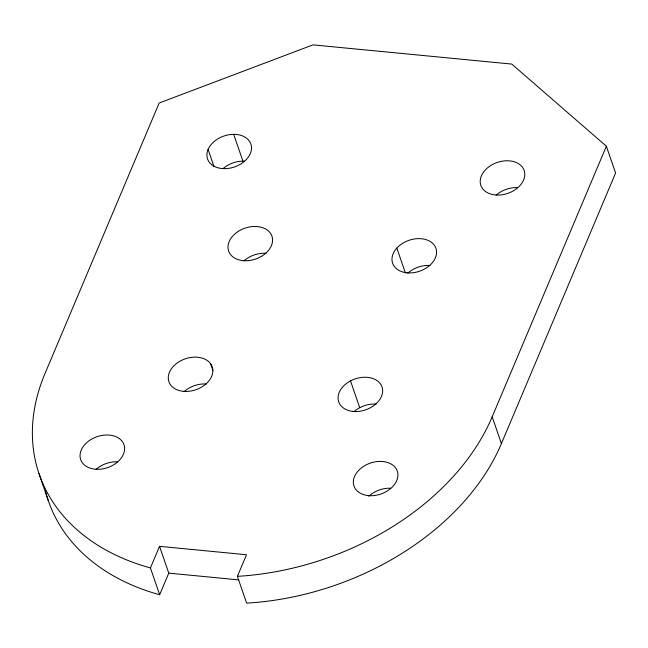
<?xml version="1.0" encoding="UTF-8"?>
<svg xmlns="http://www.w3.org/2000/svg" width="648" height="648" viewBox="0 0 648 648"><rect width="100%" height="100%" fill="white"/><g stroke="black" fill="none" stroke-linecap="round" stroke-linejoin="round"><path stroke-width="0.97" d="M150.433 567.932L159.546 546.337L246.507 554.745L237.395 576.339L246.621 603.134L252.291 602.762A242.603 173.04 -19 0 0 501.406 443.613L615.6 173.024L606.374 146.229L511.758 64.071L313 44.866L159.173 103.016L44.979 373.596A242.603 173.04 -19 0 0 145.508 566.538L150.433 567.932L159.659 594.734L154.734 593.333A242.603 173.04 -19 0 1 45.409 490.852M159.659 594.734L168.78 573.132L159.546 546.337M237.395 576.339L243.065 575.967A242.603 173.04 -19 0 0 492.18 416.81L606.374 146.229M168.78 573.132L238.739 579.895M492.18 416.81L501.406 443.613M396.835 248.087L405.405 272.97M350.503 380.894L359.729 407.689M233.693 134.347L242.927 161.141M208.089 149.461L214.026 166.69M210.576 363.682L212.884 370.381M39.002 473.615L48.227 500.418M354.027 411.626A22.915 16.346 -19 0 1 376.099 404.085M407.948 273.019A22.915 16.346 -19 0 1 430.021 265.478M243.948 260.861A22.915 16.346 -19 0 1 266.028 253.319M184.234 391.53A22.915 16.346 -19 0 1 206.307 383.997M223.398 168.302A22.915 16.346 -19 0 1 244.288 161.166M496.684 194.716A22.915 16.346 -19 0 1 517.574 187.58M368.801 496.255A22.915 16.346 -19 0 1 390.695 488.228M96.52 468.95A22.915 16.346 -19 0 1 117.409 461.813M261.363 256.414L258.852 257.742A22.915 16.346 -19 0 1 228.056 245.697A22.915 16.346 -19 0 1 262.294 227.553A22.915 16.346 -19 0 1 261.363 256.414M353.16 411.423A22.915 16.346 -19 0 0 382.231 387.634A22.915 16.346 -19 0 0 345.651 384.102A22.915 16.346 -19 0 0 353.16 411.423M183.368 391.327A22.915 16.346 -19 0 0 212.439 367.538A22.915 16.346 -19 0 0 175.867 364.006A22.915 16.346 -19 0 0 183.368 391.327M407.082 272.816A22.915 16.346 -19 0 0 436.153 249.026A22.915 16.346 -19 0 0 399.581 245.487A22.915 16.346 -19 0 0 407.082 272.816M496.198 195.024A22.915 16.346 -19 0 0 524.183 170.505A22.915 16.346 -19 0 0 487.118 168.213A22.915 16.346 -19 0 0 496.198 195.024M222.912 168.61A22.915 16.346 -19 0 0 250.889 144.099A22.915 16.346 -19 0 0 213.824 141.799A22.915 16.346 -19 0 0 222.912 168.61M369.32 495.671A22.915 16.346 -19 0 0 397.305 471.153A22.915 16.346 -19 0 0 360.239 468.86A22.915 16.346 -19 0 0 369.32 495.671M96.034 469.257A22.915 16.346 -19 0 0 124.011 444.747A22.915 16.346 -19 0 0 86.945 442.446A22.915 16.346 -19 0 0 96.034 469.257"/></g></svg>
